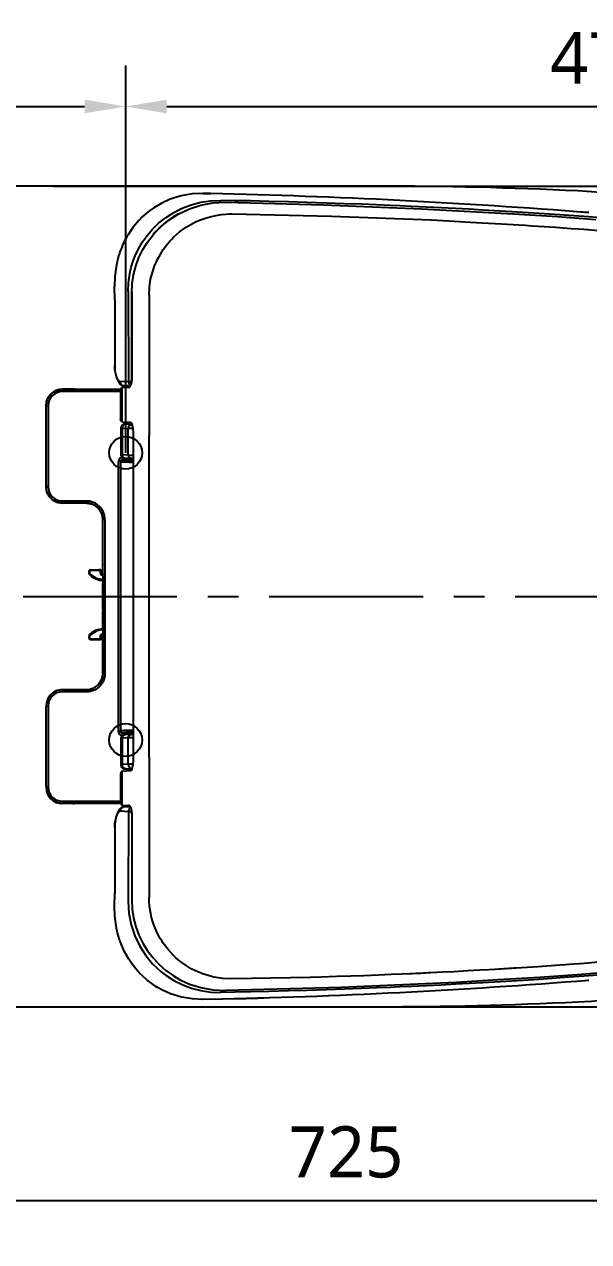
# Model space of a CAD drawing. Extents: x 9010 to 11716, y -52 to 2196.
# Drawn here: x 9439 to 9714, y 1243 to 1837 of the extents above; entities that cross this region are included whole.
import ezdxf

# ---------------------------------------------------------------- set-up
doc = ezdxf.new("R2010")
doc.units = 0
doc.header["$LTSCALE"] = 20
doc.header["$MEASUREMENT"] = 0
doc.linetypes.add('CENTER', pattern=[2, 1.25, -0.25, 0.25, -0.25])
doc.layers.get('0').update_dxf_attribs({"linetype": 'CONTINUOUS'})
doc.layers.get('DEFPOINTS').update_dxf_attribs({"linetype": 'CONTINUOUS'})
doc.layers.add('3', color=3, linetype='CONTINUOUS')
doc.layers.add('CENTER', color=2, linetype='CENTER')
doc.styles.get("Standard").update_dxf_attribs({"font": 'NanumGothic.ttf'})
doc.dimstyles.get("Standard").update_dxf_attribs({"dimtxt": 0.18, "dimasz": 0.18, "dimexe": 0.18, "dimexo": 0.0625, "dimgap": 0.09, "dimtad": 0, "dimtih": 1, "dimtoh": 1, "dimdec": 4, "dimzin": 0, "dimdsep": 46, "dimtxsty": 'Standard', "dimcen": 0.09, "dimadec": 0, "dimazin": 0, "dimtfac": 1, "dimtdec": 4, "dimtofl": 0, "dimtmove": 0, "dimatfit": 3, "dimfxl": 0, "dimtolj": 1, "dimtzin": 0, "dimarcsym": 0})

# ---------------------------------------------------------------- blocks, each defined once
blk = doc.blocks.new('*D40')
at = {"layer": '3', "color": 3, "lineweight": -2}
for p, q in [((9218.56, 1745.17), (9218.56, 1887.47)), ((9958.56, 1557.68), (9958.56, 1887.47)), ((9238.56, 1867.47), (9938.56, 1867.47))]:
    blk.add_line(p, q, dxfattribs=at)
at = {"layer": '3', "color": 3}
for points in [[(9238.56, 1870.8), (9238.56, 1864.14), (9218.56, 1867.47)], [(9938.56, 1870.8), (9938.56, 1864.14), (9958.56, 1867.47)]]:
    blk.add_solid(points, dxfattribs=at)
at = {"layer": 'DEFPOINTS', "color": 0}
for p in [(9958.56, 1867.47), (9218.56, 1745.17), (9958.56, 1557.68)]:
    blk.add_point(p, dxfattribs=at)
at = {"layer": '3', "color": 2, "insert": (9588.56, 1890.99), "char_height": 25, "attachment_point": 5}
blk.add_mtext('\\A1;740', dxfattribs=at)
blk = doc.blocks.new('*D41')
at = {"layer": '3', "color": 3, "lineweight": -2}
for p, q in [((9323.56, 1627.68), (9323.56, 1816.48)), ((9488.56, 1627.68), (9488.56, 1816.48)), ((9343.56, 1796.48), (9468.56, 1796.48))]:
    blk.add_line(p, q, dxfattribs=at)
at = {"layer": '3', "color": 3}
for points in [[(9343.56, 1799.81), (9343.56, 1793.14), (9323.56, 1796.48)], [(9468.56, 1799.81), (9468.56, 1793.14), (9488.56, 1796.48)]]:
    blk.add_solid(points, dxfattribs=at)
at = {"layer": 'DEFPOINTS', "color": 0}
for p in [(9488.56, 1796.48), (9323.56, 1627.68), (9488.56, 1627.68)]:
    blk.add_point(p, dxfattribs=at)
at = {"layer": '3', "color": 2, "insert": (9406.06, 1820.08), "char_height": 25, "attachment_point": 5}
blk.add_mtext('\\A1;165', dxfattribs=at)
blk = doc.blocks.new('*D42')
at = {"layer": '3', "color": 3, "lineweight": -2}
for p, q in [((9488.56, 1627.68), (9488.56, 1816.48)), ((9958.56, 1557.68), (9958.56, 1816.48)), ((9508.56, 1796.48), (9938.56, 1796.48))]:
    blk.add_line(p, q, dxfattribs=at)
at = {"layer": '3', "color": 3}
for points in [[(9508.56, 1799.81), (9508.56, 1793.14), (9488.56, 1796.48)], [(9938.56, 1799.81), (9938.56, 1793.14), (9958.56, 1796.48)]]:
    blk.add_solid(points, dxfattribs=at)
at = {"layer": 'DEFPOINTS', "color": 0}
for p in [(9958.56, 1796.48), (9488.56, 1627.68), (9958.56, 1557.68)]:
    blk.add_point(p, dxfattribs=at)
at = {"layer": '3', "color": 2, "insert": (9723.56, 1820), "char_height": 25, "attachment_point": 5}
blk.add_mtext('\\A1;470', dxfattribs=at)
blk = doc.blocks.new('*D43')
at = {"layer": '3', "color": 3, "lineweight": -2}
for p, q in [((9233.56, 1557.68), (9233.56, 1243.18)), ((9958.56, 1557.68), (9958.56, 1243.18)), ((9253.56, 1263.18), (9938.56, 1263.18))]:
    blk.add_line(p, q, dxfattribs=at)
at = {"layer": '3', "color": 3}
for points in [[(9253.56, 1266.51), (9253.56, 1259.84), (9233.56, 1263.18)], [(9938.56, 1266.51), (9938.56, 1259.84), (9958.56, 1263.18)]]:
    blk.add_solid(points, dxfattribs=at)
at = {"layer": 'DEFPOINTS', "color": 0}
for p in [(9233.56, 1557.68), (9958.56, 1557.68), (9958.56, 1263.18)]:
    blk.add_point(p, dxfattribs=at)
at = {"layer": '3', "color": 2, "insert": (9596.06, 1286.78), "char_height": 25, "attachment_point": 5}
blk.add_mtext('\\A1;725', dxfattribs=at)
blk = doc.blocks.new('*D39')
at = {"layer": '3', "color": 3, "lineweight": -2}
for p, q in [((9453.24, 1757.68), (10045.27, 1757.68)), ((10025.27, 1737.68), (10025.27, 1581.19)), ((10025.27, 1377.68), (10025.27, 1534.16)), ((9458.29, 1357.68), (10045.27, 1357.68))]:
    blk.add_line(p, q, dxfattribs=at)
at = {"layer": '3', "color": 3}
for points in [[(10021.94, 1737.68), (10028.6, 1737.68), (10025.27, 1757.68)], [(10021.94, 1377.68), (10028.6, 1377.68), (10025.27, 1357.68)]]:
    blk.add_solid(points, dxfattribs=at)
at = {"layer": 'DEFPOINTS', "color": 0}
for p in [(9453.24, 1757.68), (9458.29, 1357.68), (10025.27, 1357.68)]:
    blk.add_point(p, dxfattribs=at)
at = {"layer": '3', "color": 2, "insert": (10025.27, 1557.68), "char_height": 25, "attachment_point": 5}
blk.add_mtext('\\A1;400', dxfattribs=at)

msp = doc.modelspace()

# ---------------------------------------------------------------- linework, layer by layer
at = {"color": 2}
for p, q in [((9529.95179, 1754.00827), (9529.95166, 1754.00279)), ((9483.23182, 1702.23953), (9483.23265, 1670.2138)), ((9463.28803, 1658.67532), (9457.71796, 1658.67532)), ((9486.08223, 1657.50062), (9457.71983, 1657.50062)), ((9457.72024, 1658.51822), (9460.82344, 1658.51822)), ((9457.72024, 1658.51822), (9457.72036, 1658.50046)), ((9457.72033, 1658.50046), (9486.16591, 1658.50046)), ((9463.2434, 1658.63068), (9462.71894, 1658.54344)), ((9463.2434, 1658.63068), (9463.28803, 1658.67532)), ((9464.11137, 1658.69043), (9463.30972, 1658.5573)), ((9464.11137, 1658.69043), (9486.21507, 1658.6837)), ((9486.08223, 1658.18862), (9486.08223, 1644.06412)), ((9486.62537, 1659.44595), (9489.77137, 1659.63134)), ((9486.62537, 1659.44595), (9486.62537, 1642.80469)), ((9487.85337, 1660.23871), (9488.25372, 1660.23871)), ((9487.89319, 1660.24023), (9488.32443, 1660.24023)), ((9449.72036, 1650.49952), (9449.72036, 1650.50959)), ((9449.72036, 1611.18834), (9449.72036, 1650.49952)), ((9450.72036, 1650.49937), (9450.72036, 1611.18884)), ((9486.25923, 1639.73339), (9486.25923, 1626.67191)), ((9486.62537, 1642.80469), (9490.96779, 1642.5488)), ((9486.7822, 1639.67806), (9486.7822, 1626.6762)), ((9486.7822, 1639.67806), (9489.79304, 1639.49478)), ((9491.71551, 1641.49448), (9488.70473, 1641.67776)), ((9489.79309, 1626.49291), (9489.79304, 1639.49478)), ((9492.36411, 1477.79881), (9492.36411, 1637.55183)), ((9489.79309, 1626.49291), (9486.7822, 1626.6762)), ((9485.00742, 1491.92527), (9485.00742, 1623.42537)), ((9486.00727, 1623.42538), (9486.00727, 1491.92523)), ((9486.26129, 1492.17935), (9486.26129, 1623.17137)), ((9492.36411, 1624.42523), (9487.00709, 1624.42523)), ((9487.26108, 1624.17125), (9487.00709, 1624.42523)), ((9488.12403, 1625.1795), (9491.14375, 1624.99568)), ((9449.72036, 1611.18834), (9449.72036, 1611.17097)), ((9457.72018, 1604.18725), (9469.42249, 1604.18724)), ((9457.72036, 1603.1874), (9457.72024, 1603.16964)), ((9469.40475, 1603.16964), (9457.72024, 1603.16964)), ((9469.42255, 1603.1874), (9457.72033, 1603.1874)), ((9469.40475, 1603.16964), (9469.42253, 1603.1874)), ((9469.42255, 1603.1874), (9469.42255, 1604.18724)), ((9477.40189, 1595.33498), (9477.39603, 1595.33498)), ((9477.39603, 1573.80068), (9477.39603, 1595.33497)), ((9477.40358, 1595.17079), (9477.42124, 1595.1885)), ((9477.40358, 1573.80054), (9477.40358, 1595.17071)), ((9478.42118, 1595.18855), (9478.42118, 1520.16209)), ((9477.39603, 1573.30099), (9477.39603, 1573.13243)), ((9477.39603, 1568.37963), (9477.39603, 1573.13243)), ((9477.40358, 1568.71455), (9477.40358, 1573.80015)), ((9470.75923, 1570.11488), (9470.75924, 1569.97873)), ((9470.75923, 1569.02454), (9470.75923, 1569.97873)), ((9471.04951, 1568.80977), (9470.90969, 1568.66693)), ((9470.95924, 1569.97873), (9470.95923, 1569.02456)), ((9475.98673, 1570.27878), (9471.25922, 1570.27878)), ((9471.25923, 1570.61496), (9475.43282, 1570.61496)), ((9471.25923, 1570.61496), (9471.25923, 1570.47875)), ((9471.25923, 1570.47875), (9475.98673, 1570.47875)), ((9476.25076, 1570.61073), (9475.98673, 1570.47875)), ((9475.98673, 1570.27878), (9475.98673, 1570.47875)), ((9476.28673, 1568.79066), (9476.28673, 1569.97897)), ((9476.48661, 1569.97892), (9476.73298, 1570.10206)), ((9476.48661, 1569.97892), (9476.48661, 1568.79065)), ((9476.73298, 1569.00142), (9476.73298, 1570.10206)), ((9477.42112, 1567.67235), (9477.41056, 1568.02173)), ((9477.42118, 1567.51187), (9477.42118, 1562.6753)), ((9476.95096, 1565.56452), (9476.9326, 1565.52976)), ((9477.39603, 1564.868), (9477.39603, 1565.5557)), ((9477.39603, 1564.868), (9477.39603, 1564.69943)), ((9477.39603, 1551.1509), (9477.39603, 1564.19974)), ((9477.42118, 1562.6753), (9477.42118, 1557.67532)), ((9477.39603, 1550.6512), (9477.39603, 1550.48264)), ((9477.39603, 1542.21821), (9477.39603, 1550.48264)), ((9477.42118, 1552.66135), (9477.42118, 1547.83898)), ((9477.40358, 1546.63609), (9477.40358, 1541.55016)), ((9477.41056, 1547.32891), (9477.42112, 1547.67828)), ((9470.75923, 1537.37191), (9470.75923, 1538.3261)), ((9470.75924, 1537.37191), (9470.75923, 1537.23576)), ((9470.90969, 1538.68371), (9471.04951, 1538.54087)), ((9470.95924, 1538.32609), (9470.95923, 1537.3719)), ((9471.25923, 1537.07186), (9475.9867, 1537.07186)), ((9475.98673, 1536.87189), (9471.25923, 1536.87189)), ((9471.25923, 1536.87189), (9471.25923, 1536.73568)), ((9475.98673, 1536.87189), (9475.98673, 1537.07186)), ((9475.98673, 1536.87189), (9476.25076, 1536.73991)), ((9476.28673, 1537.37171), (9476.28673, 1538.55998)), ((9476.48661, 1538.55999), (9476.48661, 1537.37172)), ((9476.73298, 1537.24858), (9476.48661, 1537.37172)), ((9476.73298, 1537.24858), (9476.73298, 1538.34944)), ((9476.9326, 1541.82087), (9476.95096, 1541.78613)), ((9477.39603, 1542.21821), (9477.39603, 1542.04965)), ((9477.39603, 1520.01567), (9477.39603, 1539.11105)), ((9477.40358, 1541.55016), (9477.40358, 1520.17984)), ((9471.25923, 1536.73568), (9475.43282, 1536.73568)), ((9477.39603, 1520.01566), (9477.40189, 1520.01566)), ((9477.40358, 1520.17984), (9477.42131, 1520.16206)), ((9469.42249, 1511.1634), (9457.71983, 1511.16339)), ((9469.40468, 1512.181), (9457.72024, 1512.181)), ((9457.72024, 1512.181), (9457.72036, 1512.16324)), ((9457.72033, 1512.16324), (9469.42253, 1512.16324)), ((9469.40476, 1512.181), (9469.42253, 1512.16324)), ((9469.42255, 1511.1634), (9469.42255, 1512.16324)), ((9449.72036, 1504.17978), (9449.72036, 1504.1623)), ((9449.72036, 1504.17661), (9449.72036, 1504.1623)), ((9449.72036, 1464.85111), (9449.72036, 1504.1623)), ((9450.72036, 1504.16215), (9450.72036, 1464.85162)), ((9487.00709, 1490.92541), (9487.26111, 1491.17942)), ((9487.00709, 1490.92541), (9492.36411, 1490.92541)), ((9491.14375, 1490.35496), (9488.1242, 1490.17115)), ((9486.25923, 1488.68488), (9486.25923, 1475.50044)), ((9486.7822, 1488.67444), (9489.79309, 1488.85773)), ((9486.7822, 1488.67444), (9486.7822, 1475.67258)), ((9489.79304, 1475.85586), (9489.79309, 1488.85773)), ((9486.62537, 1472.54595), (9490.96779, 1472.80184)), ((9486.62537, 1472.54595), (9486.62537, 1455.90469)), ((9489.79304, 1475.85586), (9486.7822, 1475.67258)), ((9488.70472, 1473.67288), (9491.71553, 1473.85616)), ((9486.08223, 1471.28652), (9486.08223, 1457.16202)), ((9449.72036, 1464.84106), (9449.72036, 1464.85111)), ((9449.72036, 1464.85111), (9449.72036, 1464.83363)), ((9463.28803, 1456.67532), (9457.71796, 1456.67532)), ((9457.72018, 1457.85002), (9486.08223, 1457.85002)), ((9457.72036, 1456.85018), (9457.72024, 1456.83242)), ((9457.72024, 1456.83242), (9460.82344, 1456.83242)), ((9486.16591, 1456.85018), (9457.72033, 1456.85018)), ((9462.71895, 1456.8072), (9463.2434, 1456.71996)), ((9463.28803, 1456.67532), (9463.2434, 1456.71996)), ((9464.11137, 1456.66021), (9463.30972, 1456.79334)), ((9486.21507, 1456.66694), (9464.11137, 1456.66021)), ((9486.62537, 1455.90469), (9489.77137, 1455.7193)), ((9488.25436, 1455.11193), (9487.85344, 1455.11193)), ((9488.32443, 1455.11041), (9487.89319, 1455.11041)), ((9483.23265, 1445.12751), (9483.23182, 1413.11111)), ((9529.95166, 1361.34785), (9529.95179, 1361.34237))]:
    msp.add_line(p, q, dxfattribs=at)
at = {"color": 7, "linetype": 'Continuous'}
msp.add_lwpolyline([(9403.56113, 1357.67532), (9611.27237, 1357.67532, 0.012200567), (9709.07723, 1360.06222, 0.162310765), (9900.70663, 1434.5238, 0.223190626), (9958.56113, 1557.67532, 0.223190626), (9900.70663, 1680.82684, 0.162310765), (9709.07723, 1755.28842, 0.012200567), (9611.27237, 1757.67532), (9403.56113, 1757.67532)], format="xyb", dxfattribs=at)
at = {"color": 2}
for points in [[(9489.73797, 1706.32787), (9489.9291, 1710.57465), (9490.58289, 1715.07493), (9491.31506, 1718.18774), (9492.2444, 1721.17587), (9493.21413, 1723.69747), (9494.8375, 1727.12875), (9496.84025, 1730.54326), (9499.13541, 1733.75481), (9501.70334, 1736.74008), (9504.79601, 1739.71763), (9508.24342, 1742.43513), (9512.02928, 1744.84575), (9516.13108, 1746.90247), (9520.51973, 1748.55893), (9525.15938, 1749.77038), (9530.00727, 1750.49468), (9535.01379, 1750.69347)], [(9526.21028, 1754.07221), (9521.02907, 1753.83991), (9515.68702, 1752.93032), (9510.27564, 1751.24939), (9506.24112, 1749.43205), (9502.29214, 1747.10517), (9502.26, 1747.08373)], [(9529.9516, 1753.99978), (9526.19783, 1754.06969)], [(9526.19788, 1754.06983), (9526.20009, 1754.07422), (9526.21029, 1754.07245)], [(9526.21029, 1754.07245), (9529.95166, 1754.00279)], [(9714.18391, 1742.68288), (9702.6295, 1743.50287), (9690.2096, 1744.33668), (9676.92379, 1745.17445), (9662.77173, 1746.00558), (9656.13589, 1746.37363), (9649.32534, 1746.73701), (9642.34005, 1747.09464), (9635.18003, 1747.4454), (9627.84525, 1747.78813), (9622.47433, 1748.02846), (9617.47416, 1748.24412), (9610.89863, 1748.51591), (9603.52389, 1748.80483), (9595.3498, 1749.10545), (9586.37625, 1749.41176), (9576.8467, 1749.70994), (9567.93788, 1749.96367), (9558.30292, 1750.21099), (9549.60381, 1750.41018), (9541.84072, 1750.56875), (9535.01378, 1750.69337)], [(9502.26, 1747.08373), (9500.37045, 1745.74367), (9498.49601, 1744.24751), (9496.67844, 1742.6155), (9494.92779, 1740.84719), (9492.20497, 1737.61819), (9489.72879, 1733.99071), (9489.1553, 1733.02232), (9488.60198, 1732.02968), (9488.0698, 1731.01305), (9487.55976, 1729.97272), (9487.07287, 1728.90903), (9486.61013, 1727.82233), (9486.17257, 1726.71305), (9485.76119, 1725.58165), (9485.49801, 1724.80082), (9485.14315, 1723.66283), (9484.72293, 1722.15888), (9484.27239, 1720.27928), (9483.70202, 1717.17345), (9483.2875, 1713.37055), (9483.18856, 1708.87524)], [(9514.2134, 1744.03099), (9519.69128, 1746.61318), (9525.17079, 1748.37023), (9531.08837, 1749.45954), (9537.36331, 1749.76977)], [(9537.36437, 1749.7684), (9585.06916, 1748.55089), (9632.75094, 1746.63533), (9680.39973, 1744.01181), (9699.10644, 1742.79993), (9717.81326, 1741.46933)], [(9491.5626, 1705.62384), (9491.78852, 1710.06792), (9492.45485, 1714.43691), (9493.54843, 1718.69012), (9495.05252, 1722.78883), (9496.94789, 1726.69815), (9499.23233, 1730.41474), (9501.88871, 1733.90102), (9504.89623, 1737.1208), (9509.26444, 1740.83337), (9514.2134, 1744.03099)], [(9499.95057, 1704.43225), (9500.14966, 1708.3704), (9500.74747, 1712.26759), (9500.99067, 1713.36771), (9501.26568, 1714.46017), (9501.57229, 1715.54405), (9501.91026, 1716.61842), (9502.27924, 1717.68236), (9502.67884, 1718.73498), (9503.10864, 1719.77537), (9503.51657, 1720.70287), (9504.22626, 1722.19439), (9505.30883, 1724.21283), (9506.8579, 1726.69907), (9508.45219, 1728.89435), (9509.86316, 1730.60121), (9511.02141, 1731.86702), (9511.87674, 1732.73258), (9514.82314, 1735.33947), (9518.01286, 1737.63477), (9519.12438, 1738.32672), (9520.25794, 1738.98073), (9521.41226, 1739.5961), (9522.58594, 1740.17226), (9523.77762, 1740.70868), (9524.98591, 1741.20483), (9525.95106, 1741.57281), (9527.51412, 1742.11555), (9529.69746, 1742.7589), (9532.52396, 1743.39929), (9535.24695, 1743.81746), (9537.46538, 1744.01748), (9539.1629, 1744.08645), (9540.33302, 1744.09081)], [(9514.27658, 1744.09358), (9511.58046, 1742.47803), (9509.41987, 1740.98578), (9507.51777, 1739.50625), (9505.31143, 1737.56528), (9502.86185, 1735.07073), (9501.95884, 1734.04313)], [(9540.33302, 1744.09081), (9588.94435, 1743.0625), (9637.56333, 1741.15654), (9646.11674, 1740.72577), (9653.90024, 1740.31001), (9662.34969, 1739.84325), (9671.78349, 1739.29829), (9680.34125, 1738.77872), (9683.47918, 1738.58228), (9686.61722, 1738.38302), (9689.75533, 1738.18141), (9692.70823, 1737.98986), (9695.27168, 1737.8182), (9698.39273, 1737.6029), (9701.84605, 1737.35961), (9705.87079, 1737.06881), (9709.35196, 1736.8099), (9712.0384, 1736.60378), (9713.93135, 1736.45546)], [(9803.1325, 1727.16786), (9792.98073, 1729.87883), (9782.25034, 1732.4724), (9770.93884, 1734.90925), (9759.04531, 1737.14798), (9747.88557, 1738.95137), (9736.68409, 1740.47563), (9725.44786, 1741.71974), (9714.18391, 1742.68288)], [(9713.93136, 1736.45547), (9734.34146, 1734.50753)], [(9483.27089, 1702.2337), (9483.18789, 1708.87524)], [(9489.7373, 1706.32787), (9489.90209, 1662.47925)], [(9491.52157, 1705.64534), (9491.52155, 1701.11749), (9491.52154, 1695.49808), (9491.52153, 1689.01414), (9491.52156, 1681.66575), (9491.52173, 1673.45308), (9491.51935, 1664.64059)], [(9491.56249, 1705.62384), (9491.52469, 1705.62387), (9491.52152, 1705.62392)], [(9491.52657, 1706.10887), (9491.52394, 1705.6399)], [(9491.56246, 1664.62981), (9491.58262, 1671.27233), (9491.57811, 1677.20648), (9491.56338, 1685.37012), (9491.55841, 1692.13924), (9491.5613, 1698.79115), (9491.56249, 1705.62384)], [(9499.95057, 1704.43225), (9499.97155, 1670.2367), (9499.98811, 1636.03971)], [(9483.23358, 1702.2337), (9483.23298, 1702.2337), (9483.27059, 1702.23371)], [(9483.27089, 1702.2337), (9483.27106, 1670.24036)], [(9483.23605, 1670.23871), (9483.23379, 1670.23872), (9483.23726, 1670.23872)], [(9483.23702, 1670.33105), (9483.35121, 1668.0341), (9483.6621, 1666.01596), (9484.11852, 1664.31653), (9484.69007, 1662.91424), (9485.34815, 1661.79456), (9486.06706, 1660.9551), (9486.89631, 1660.42053), (9487.83261, 1660.24506)], [(9483.23726, 1670.23872), (9483.27136, 1670.23872)], [(9485.97065, 1662.23994), (9485.50372, 1662.37769), (9485.05313, 1662.84189), (9484.62243, 1663.52767), (9484.21612, 1664.41202), (9483.8507, 1665.52919), (9483.55025, 1666.89582), (9483.34581, 1668.4922), (9483.27106, 1670.24036)], [(9487.89317, 1660.24023), (9487.15958, 1660.3952), (9486.53699, 1660.82932), (9486.11962, 1661.4769), (9485.97064, 1662.23994)], [(9489.90209, 1662.47925), (9485.97065, 1662.23994)], [(9491.52466, 1664.68328), (9491.48477, 1663.3695), (9491.36055, 1662.23646), (9491.17489, 1661.32173), (9490.94645, 1660.62936), (9490.40557, 1659.83345), (9489.77137, 1659.63134)], [(9489.77137, 1659.63134), (9490.09112, 1659.49661), (9490.41398, 1659.62022), (9490.72836, 1659.99923), (9491.00902, 1660.61525), (9491.24295, 1661.43349), (9491.41872, 1662.41951), (9491.52662, 1663.50041), (9491.56246, 1664.62981)], [(9489.90209, 1662.47925), (9490.70331, 1662.50127), (9491.34623, 1662.51121)], [(9491.56249, 1664.62981), (9491.52219, 1664.63002), (9491.52199, 1664.63007)], [(9449.72036, 1650.49952), (9449.72036, 1650.49954), (9449.72036, 1650.49955), (9449.72036, 1650.49955), (9449.92881, 1652.31407), (9450.32901, 1653.56061), (9450.82629, 1654.55856), (9451.41513, 1655.42394), (9452.0633, 1656.15684), (9452.67413, 1656.70796), (9453.32935, 1657.18754), (9454.73833, 1657.92384), (9457.72033, 1658.50046)], [(9457.72033, 1658.50046), (9457.72035, 1658.41941), (9457.72037, 1658.20154), (9457.72039, 1657.87929), (9457.72041, 1657.50066)], [(9487.89319, 1660.24023), (9490.80236, 1660.41732)], [(9488.22921, 1660.24307), (9488.441, 1660.25208)], [(9449.72036, 1650.51689), (9449.72036, 1650.49952)], [(9450.72036, 1650.4996), (9450.33768, 1650.49958), (9450.01325, 1650.49956), (9449.79648, 1650.49954), (9449.72036, 1650.49952)], [(9489.66777, 1641.83063), (9489.22146, 1641.81529), (9488.53611, 1641.78208), (9488.08664, 1641.74116), (9487.82913, 1641.69424), (9487.59489, 1641.62475), (9487.26451, 1641.47153), (9486.82804, 1641.13213), (9486.47213, 1640.6322), (9486.27199, 1639.95914), (9486.25923, 1639.73115)], [(9488.70473, 1641.67777), (9488.29864, 1641.71649), (9488.33341, 1641.75585), (9488.80771, 1641.79433), (9489.70329, 1641.83046)], [(9492.20905, 1639.45634), (9491.40331, 1639.46399), (9490.45384, 1639.47756), (9489.79304, 1639.49478)], [(9500.03384, 1557.67532), (9500.02083, 1596.8575), (9499.98207, 1636.03948)], [(9486.25923, 1626.73386), (9486.7822, 1626.6762)], [(9486.25935, 1626.73514), (9486.26717, 1626.58075), (9486.41355, 1626.07057), (9486.65087, 1625.72166), (9486.91449, 1625.49179), (9487.15123, 1625.35862), (9487.32298, 1625.29291), (9487.45877, 1625.25595), (9487.60768, 1625.22776), (9487.82113, 1625.20223), (9488.13334, 1625.17898)], [(9486.7822, 1626.67619), (9486.88999, 1626.10049), (9487.20218, 1625.613), (9487.67094, 1625.2884), (9488.22444, 1625.17642)], [(9491.23507, 1624.99314), (9490.68162, 1625.10517), (9490.21292, 1625.42979), (9489.90077, 1625.91726), (9489.793, 1626.49292)], [(9489.79309, 1626.49291), (9490.3697, 1626.47505), (9491.21381, 1626.46052), (9492.24275, 1626.4493), (9492.3604, 1626.4483)], [(9487.00704, 1625.42506), (9486.24079, 1625.27203), (9485.59289, 1624.83952), (9485.16044, 1624.19162), (9485.00742, 1623.42537)], [(9486.00727, 1623.42538), (9485.92621, 1623.42538), (9485.70833, 1623.42538), (9485.38607, 1623.42538), (9485.00742, 1623.42538)], [(9486.00727, 1623.42541), (9486.08333, 1623.80822), (9486.30008, 1624.13261), (9486.62446, 1624.34925), (9487.00709, 1624.42523)], [(9486.00727, 1623.42541), (9486.26129, 1623.17137)], [(9486.26129, 1623.17137), (9486.33751, 1623.55396), (9486.55432, 1623.87832), (9486.87872, 1624.09507), (9487.26133, 1624.17121)], [(9492.3622, 1622.99278), (9491.33686, 1623.0047), (9490.31066, 1623.01932), (9488.97618, 1623.04429), (9487.69823, 1623.07796), (9486.70105, 1623.12032), (9486.26129, 1623.17137)], [(9487.00711, 1625.42506), (9487.00711, 1625.04642), (9487.00711, 1624.72417), (9487.00711, 1624.50629), (9487.00711, 1624.42523)], [(9491.23513, 1624.99318), (9491.6312, 1624.97652), (9492.23387, 1624.96189), (9492.35292, 1624.95969)], [(9457.72033, 1603.1874), (9454.73833, 1603.76402), (9453.32934, 1604.50032), (9452.67412, 1604.97991), (9452.06327, 1605.53104), (9451.5728, 1606.0684), (9451.11139, 1606.67986), (9450.69207, 1607.36647), (9450.329, 1608.12727), (9449.92881, 1609.37379), (9449.72036, 1611.18834)], [(9449.72036, 1611.18834), (9449.79649, 1611.18832), (9450.01327, 1611.1883), (9450.33772, 1611.18828), (9450.72042, 1611.18826)], [(9457.72041, 1604.18725), (9457.72039, 1603.8086), (9457.72037, 1603.48634), (9457.72035, 1603.26845), (9457.72033, 1603.1874)], [(9469.42255, 1603.1874), (9472.47174, 1602.58361), (9475.06644, 1600.8571), (9476.80755, 1598.26189), (9477.42131, 1595.18861)], [(9477.42112, 1567.67257), (9477.42131, 1595.18861)], [(9478.42118, 1595.18862), (9478.04127, 1595.18862), (9477.71833, 1595.18862), (9477.50078, 1595.18862), (9477.42126, 1595.18862)], [(9470.75923, 1569.97873), (9470.77399, 1570.0993), (9470.81426, 1570.20677), (9470.87365, 1570.29706), (9470.94578, 1570.36829), (9471.10583, 1570.45463), (9471.25923, 1570.47875)], [(9470.75923, 1569.02455), (9470.77502, 1569.02455), (9470.81989, 1569.02454), (9470.88676, 1569.02454), (9470.95923, 1569.02453)], [(9470.9096, 1568.66703), (9470.84581, 1568.74326), (9470.79835, 1568.83061), (9470.76911, 1568.92562), (9470.75923, 1569.02454)], [(9470.95924, 1569.97874), (9470.88135, 1569.97874), (9470.81577, 1569.97873), (9470.77283, 1569.97873), (9470.75924, 1569.97873)], [(9470.75941, 1569.02454), (9470.75941, 1568.6481)], [(9470.9095, 1568.66689), (9470.91885, 1568.2812)], [(9471.25923, 1570.47874), (9471.25923, 1570.4616), (9471.25923, 1570.41559), (9471.25924, 1570.34798), (9471.25924, 1570.27877)], [(9475.98673, 1570.47875), (9476.09192, 1570.46753), (9476.19035, 1570.43536), (9476.27823, 1570.38491), (9476.3526, 1570.31942), (9476.4535, 1570.1577), (9476.48661, 1569.97892)], [(9476.25076, 1570.61073), (9476.44857, 1570.56494), (9476.59232, 1570.46036), (9476.68638, 1570.3197), (9476.7204, 1570.21708), (9476.73257, 1570.12275), (9476.73298, 1570.10206)], [(9476.48661, 1569.97893), (9476.46811, 1569.97892), (9476.42098, 1569.97892), (9476.35265, 1569.97891), (9476.28672, 1569.97891)], [(9476.28673, 1568.79066), (9476.36165, 1568.79066), (9476.42566, 1568.79066), (9476.46944, 1568.79066), (9476.48661, 1568.79066)], [(9476.73312, 1569.00142), (9476.48676, 1568.79065)], [(9476.90137, 1568.29807), (9476.73773, 1568.35694), (9476.60418, 1568.4684), (9476.51696, 1568.61904), (9476.48676, 1568.79065)], [(9476.73312, 1569.00142), (9476.74381, 1568.89435), (9476.77087, 1568.80243), (9476.82013, 1568.70494), (9476.88904, 1568.61429), (9476.9326, 1568.56219)], [(9476.90142, 1568.29823), (9476.8985, 1568.28131), (9476.89107, 1568.23817), (9476.88019, 1568.17509), (9476.86747, 1568.10126)], [(9476.90137, 1568.29807), (9476.93088, 1568.3214), (9476.94932, 1568.33525), (9476.98041, 1568.36085), (9477.0301, 1568.40233), (9477.06005, 1568.42531), (9477.0702, 1568.43313), (9477.07524, 1568.43705)], [(9476.95096, 1568.4993), (9476.97095, 1568.48025), (9477.02417, 1568.45289), (9477.04801, 1568.44448), (9477.07518, 1568.43706)], [(9477.38574, 1568.37928), (9477.14922, 1568.42038), (9477.07516, 1568.43656)], [(9475.43282, 1565.7731), (9475.52129, 1565.74956), (9476.02923, 1565.63356), (9476.45688, 1565.56201), (9476.76004, 1565.52897), (9476.9155, 1565.52483), (9476.9326, 1565.52976)], [(9476.95096, 1565.56452), (9476.98166, 1565.57052), (9477.16489, 1565.56652), (9477.38348, 1565.55611)], [(9477.41104, 1564.98293), (9477.40257, 1564.94419), (9477.39605, 1564.87163), (9477.39603, 1564.868)], [(9477.42118, 1557.67532), (9477.42118, 1555.67532), (9477.42118, 1552.67534)], [(9499.98207, 1479.31093), (9500.02083, 1518.49302), (9500.03384, 1557.67532)], [(9477.41104, 1550.36771), (9477.40257, 1550.40645), (9477.39605, 1550.47901), (9477.39603, 1550.48264)], [(9477.4212, 1547.67806), (9477.42131, 1520.16206)], [(9470.9096, 1538.68361), (9470.84581, 1538.60738), (9470.79835, 1538.52003), (9470.76911, 1538.42502), (9470.75923, 1538.3261)], [(9470.95924, 1538.32611), (9470.88135, 1538.3261), (9470.81576, 1538.3261), (9470.77283, 1538.32609), (9470.75923, 1538.32609)], [(9470.75924, 1537.37191), (9470.77396, 1537.25145), (9470.81417, 1537.14403), (9470.8735, 1537.05375), (9470.94559, 1536.9825), (9471.10566, 1536.89607), (9471.25923, 1536.8719)], [(9470.75924, 1537.37191), (9470.77503, 1537.37191), (9470.8199, 1537.37191), (9470.88677, 1537.3719), (9470.95924, 1537.3719)], [(9470.75941, 1538.70254), (9470.75941, 1538.3261)], [(9470.9095, 1538.68375), (9470.91885, 1539.06944)], [(9471.25924, 1537.07186), (9471.25924, 1536.99398), (9471.25923, 1536.92839), (9471.25923, 1536.88546), (9471.25923, 1536.8719)], [(9475.43282, 1541.57754), (9475.51995, 1541.60073), (9476.02804, 1541.71685), (9476.45596, 1541.7885), (9476.75946, 1541.82163), (9476.91532, 1541.82583), (9476.9326, 1541.82087)], [(9475.98673, 1536.87189), (9476.0919, 1536.88309), (9476.19031, 1536.91524), (9476.27818, 1536.96568), (9476.35256, 1537.03116), (9476.45348, 1537.19289), (9476.48661, 1537.37172)], [(9476.25076, 1536.73991), (9476.44857, 1536.7857), (9476.59232, 1536.89028), (9476.68638, 1537.03094), (9476.7204, 1537.13356), (9476.73257, 1537.22789), (9476.73298, 1537.24858)], [(9476.28673, 1538.55998), (9476.32939, 1538.80033), (9476.45132, 1539.01087), (9476.6381, 1539.16666), (9476.86747, 1539.24938)], [(9476.48661, 1538.55998), (9476.46944, 1538.55998), (9476.42566, 1538.55998), (9476.36165, 1538.55998), (9476.28673, 1538.55998)], [(9476.28673, 1537.37173), (9476.36462, 1537.37173), (9476.4302, 1537.37172), (9476.47314, 1537.37172), (9476.48661, 1537.37171)], [(9476.48676, 1538.55999), (9476.51696, 1538.7316), (9476.60418, 1538.88224), (9476.73773, 1538.9937), (9476.90137, 1539.05257)], [(9476.48676, 1538.55999), (9476.73312, 1538.34944)], [(9476.73311, 1538.34944), (9476.74386, 1538.45653), (9476.77096, 1538.54844), (9476.82028, 1538.64593), (9476.8892, 1538.73654), (9476.9326, 1538.78845)], [(9476.86747, 1539.24938), (9476.88019, 1539.17555), (9476.89107, 1539.11247), (9476.8985, 1539.06933), (9476.90142, 1539.05241)], [(9477.07524, 1538.91358), (9477.02755, 1538.95057), (9476.99598, 1538.97661), (9476.94642, 1539.01794), (9476.91689, 1539.04057), (9476.90671, 1539.0484), (9476.90137, 1539.05257)], [(9476.95096, 1541.78612), (9476.98139, 1541.78014), (9477.1642, 1541.78409), (9477.42147, 1541.79629)], [(9476.95096, 1538.85134), (9476.97344, 1538.87206), (9477.03393, 1538.90142), (9477.05353, 1538.90784), (9477.07518, 1538.91358)], [(9477.38574, 1538.97136), (9477.14922, 1538.93026), (9477.07516, 1538.91408)], [(9477.42131, 1520.16206), (9477.25134, 1518.52132), (9476.77021, 1517.00039), (9475.07879, 1514.50573), (9472.57426, 1512.81008), (9471.05533, 1512.33156), (9469.42253, 1512.16324)], [(9477.39603, 1520.01566), (9477.16051, 1518.08847), (9476.90258, 1517.24904)], [(9477.42131, 1520.16202), (9477.50199, 1520.16202), (9477.71978, 1520.16202), (9478.04221, 1520.16202), (9478.42118, 1520.16202)], [(9476.90258, 1517.24904), (9476.51734, 1516.36997), (9476.38728, 1516.1263)], [(9457.72033, 1512.16329), (9454.73986, 1511.58717), (9453.33067, 1510.85114), (9452.06394, 1509.82027), (9450.53585, 1507.68179), (9449.95615, 1506.09069), (9449.72042, 1504.1623)], [(9457.72033, 1512.16324), (9457.72035, 1512.08219), (9457.72037, 1511.86432), (9457.72039, 1511.54207), (9457.72041, 1511.16344)], [(9450.72036, 1504.16238), (9450.33768, 1504.16236), (9450.01325, 1504.16234), (9449.79648, 1504.16232), (9449.72036, 1504.1623)], [(9449.72213, 1504.17535), (9449.72043, 1504.00967)], [(9487.00704, 1489.92558), (9486.24245, 1490.07791), (9485.59319, 1490.51075), (9485.16, 1491.16004), (9485.00742, 1491.92527)], [(9485.00742, 1491.92526), (9485.38607, 1491.92526), (9485.70833, 1491.92526), (9485.92621, 1491.92526), (9486.00727, 1491.92526)], [(9486.26129, 1492.17935), (9486.00727, 1491.92523)], [(9487.00709, 1490.92541), (9486.62446, 1491.00139), (9486.30008, 1491.21803), (9486.08333, 1491.54242), (9486.00727, 1491.92523)], [(9488.13334, 1490.17166), (9487.86396, 1490.15227), (9487.58956, 1490.12002), (9487.39516, 1490.07887), (9487.19969, 1490.01291), (9486.94391, 1489.87854), (9486.62037, 1489.59438), (9486.36228, 1489.16354), (9486.25939, 1488.62798), (9486.25935, 1488.61631)], [(9487.26113, 1491.17943), (9486.87856, 1491.25564), (9486.55422, 1491.47242), (9486.33747, 1491.79677), (9486.26129, 1492.17935)], [(9492.35013, 1492.35835), (9491.36261, 1492.34684), (9489.42242, 1492.31631), (9487.81426, 1492.27751), (9486.70472, 1492.23125), (9486.26144, 1492.17935)], [(9488.22408, 1490.17422), (9487.67069, 1490.06214), (9487.20205, 1489.73751), (9486.88996, 1489.25006), (9486.7822, 1488.67445)], [(9487.00711, 1490.92541), (9487.00711, 1490.84435), (9487.00711, 1490.62647), (9487.00711, 1490.30422), (9487.00711, 1489.92558)], [(9489.793, 1488.85772), (9489.90075, 1489.43333), (9490.21285, 1489.92078), (9490.68149, 1490.24541), (9491.23489, 1490.3575)], [(9492.35291, 1490.39095), (9492.23379, 1490.38875), (9491.63112, 1490.37412), (9491.23507, 1490.35746)], [(9486.25935, 1488.61678), (9486.78248, 1488.67444)], [(9489.7933, 1488.85773), (9490.59427, 1488.88035), (9490.92924, 1488.88607), (9491.12522, 1488.88896), (9492.26527, 1488.90166), (9492.36751, 1488.90252)], [(9499.98812, 1479.31093), (9499.97155, 1445.11394), (9499.95057, 1410.91839)], [(9486.25923, 1475.61893), (9486.26074, 1475.53947), (9486.42289, 1474.82413), (9486.72599, 1474.33158), (9487.07685, 1474.0018), (9487.41264, 1473.80154), (9487.66675, 1473.70147), (9487.84108, 1473.6536), (9488.00068, 1473.62228), (9488.20764, 1473.5951), (9488.57561, 1473.56608), (9489.24651, 1473.5344), (9489.66777, 1473.52001)], [(9486.7822, 1475.67258), (9486.93119, 1474.90954), (9487.34855, 1474.26197), (9487.97113, 1473.82785), (9488.70472, 1473.67288)], [(9492.20908, 1475.89463), (9491.40333, 1475.88711), (9490.45384, 1475.87336), (9489.79303, 1475.85586)], [(9449.72036, 1464.85111), (9449.79649, 1464.8511), (9450.01327, 1464.85108), (9450.33772, 1464.85106), (9450.72042, 1464.85104)], [(9449.72042, 1464.85111), (9449.95611, 1462.9229), (9450.53574, 1461.33185), (9452.06392, 1459.19317), (9453.33071, 1458.16226), (9454.73992, 1457.42622), (9457.72033, 1456.85013)], [(9457.72041, 1457.85002), (9457.72039, 1457.47137), (9457.72037, 1457.14911), (9457.72035, 1456.93123), (9457.72033, 1456.85018)], [(9487.83571, 1455.10574), (9487.11524, 1455.00788), (9486.4057, 1454.67286), (9485.72595, 1454.04646), (9485.05917, 1453.10356), (9484.40725, 1451.78108), (9483.83201, 1450.02092), (9483.40678, 1447.75963), (9483.2817, 1446.43906), (9483.23707, 1445.01957)], [(9487.89317, 1455.11041), (9487.15958, 1454.95544), (9486.53699, 1454.52132), (9486.11962, 1453.87374), (9485.97064, 1453.1107)], [(9487.85665, 1455.11192), (9487.89319, 1455.11041)], [(9490.82596, 1454.93188), (9487.89319, 1455.11041)], [(9488.44123, 1455.09854), (9488.23451, 1455.10749)], [(9489.77137, 1455.7193), (9490.09109, 1455.85396), (9490.41405, 1455.73037), (9490.72844, 1455.35128), (9491.0091, 1454.73518), (9491.24302, 1453.91684), (9491.41877, 1452.93078), (9491.52663, 1451.84997), (9491.56246, 1450.72083)], [(9489.77137, 1455.7193), (9490.2211, 1455.65406), (9490.60891, 1455.31136), (9490.92665, 1454.75585), (9491.1719, 1454.04776), (9491.45834, 1452.3842), (9491.52466, 1450.66736)], [(9483.27106, 1445.11027), (9483.34581, 1446.85844), (9483.55025, 1448.45482), (9483.8507, 1449.82145), (9484.21612, 1450.93862), (9484.62243, 1451.82297), (9485.05313, 1452.50875), (9485.50372, 1452.97295), (9485.97065, 1453.1107)], [(9485.97065, 1453.1107), (9489.90209, 1452.87139)], [(9489.90209, 1452.87139), (9489.73729, 1409.02314)], [(9489.90209, 1452.87139), (9490.70272, 1452.84937), (9491.3352, 1452.83957)], [(9491.5192, 1450.7426), (9491.52114, 1446.22144), (9491.52168, 1440.60098), (9491.52157, 1434.11717), (9491.52155, 1426.76879), (9491.52157, 1418.55581), (9491.52159, 1409.73824)], [(9491.52201, 1450.72057), (9491.52219, 1450.72062), (9491.56249, 1450.72083)], [(9491.56246, 1450.72083), (9491.57016, 1449.18467), (9491.57597, 1447.53683), (9491.57989, 1445.7773), (9491.58192, 1443.90608), (9491.58205, 1441.92318), (9491.58029, 1439.82859), (9491.57835, 1438.56564), (9491.57634, 1437.52148), (9491.57319, 1435.93625), (9491.5689, 1433.80995), (9491.56538, 1432.01581), (9491.56287, 1430.52194), (9491.56092, 1429.09204), (9491.55953, 1427.72611), (9491.55833, 1425.5602), (9491.55803, 1423.119), (9491.55857, 1420.32668), (9491.56001, 1416.90892), (9491.56139, 1413.62096), (9491.56221, 1411.22692), (9491.56249, 1409.7268)], [(9483.23665, 1445.11193), (9483.23379, 1445.11192), (9483.23633, 1445.11192)], [(9483.23633, 1445.11192), (9483.27136, 1445.11192)], [(9483.27106, 1445.11027), (9483.27089, 1413.11694)], [(9483.18789, 1406.4754), (9483.27089, 1413.11694)], [(9483.23358, 1413.11694), (9483.23298, 1413.11694), (9483.27059, 1413.11693)], [(9504.13707, 1367.08554), (9502.60804, 1368.03775), (9498.85211, 1370.80557), (9495.31106, 1374.09815), (9493.44545, 1376.17949), (9491.68237, 1378.43397), (9490.03818, 1380.86), (9487.83201, 1384.8132), (9485.99043, 1389.12661), (9485.76619, 1389.75563), (9485.50638, 1390.52559), (9485.21803, 1391.43899), (9484.90949, 1392.4985), (9484.59051, 1393.70684), (9484.27228, 1395.06655), (9483.69005, 1398.24841), (9483.28149, 1402.05379), (9483.18856, 1406.4754)], [(9489.73796, 1409.02314), (9490.09674, 1403.22561), (9491.19537, 1397.57586), (9493.00081, 1392.16238), (9495.42993, 1387.13755), (9498.34536, 1382.63458), (9501.70881, 1378.60477), (9503.73182, 1376.5927), (9505.91424, 1374.68967), (9508.25208, 1372.90942), (9512.03864, 1370.49962), (9516.14036, 1368.44411), (9520.52806, 1366.78904), (9525.16583, 1365.57892), (9530.01093, 1364.85559), (9535.01379, 1364.65717)], [(9491.56271, 1409.7268), (9491.52283, 1409.72677), (9491.52203, 1409.72674)], [(9491.52393, 1409.70852), (9491.56392, 1407.84287)], [(9491.5626, 1409.7268), (9491.78864, 1405.28164), (9492.45525, 1400.91187), (9493.54916, 1396.65819), (9495.05359, 1392.5593), (9496.94859, 1388.65121), (9499.23254, 1384.9356), (9501.88834, 1381.45006), (9504.89524, 1378.23079), (9508.1144, 1375.40259), (9511.66638, 1372.84957), (9514.74066, 1371.03087)], [(9540.33302, 1371.25983), (9535.93533, 1371.44879), (9531.58705, 1372.12287), (9530.46343, 1372.37905), (9529.34795, 1372.6679), (9528.24153, 1372.98923), (9527.1451, 1373.34282), (9526.05959, 1373.72846), (9524.98591, 1374.1458), (9524.07955, 1374.52185), (9522.58707, 1375.19296), (9520.5437, 1376.23187), (9518.00719, 1377.73688), (9515.90267, 1379.19134), (9514.20149, 1380.52458), (9512.86994, 1381.68115), (9511.87674, 1382.61806), (9509.20444, 1385.51009), (9506.83625, 1388.65589), (9506.11882, 1389.7553), (9505.43878, 1390.87797), (9504.79697, 1392.02263), (9504.19422, 1393.18798), (9503.63125, 1394.37267), (9503.10864, 1395.57526), (9502.7208, 1396.53371), (9502.14501, 1398.09013), (9501.69262, 1399.47192), (9501.21947, 1401.13807), (9500.76165, 1403.09545), (9500.20704, 1406.53126), (9499.99313, 1409.14847), (9499.95057, 1410.91839)], [(9803.1325, 1388.18278), (9792.98312, 1385.47241), (9782.25446, 1382.87918), (9770.94402, 1380.44244), (9759.05087, 1378.20363), (9747.89089, 1376.40006), (9736.6884, 1374.87554), (9725.45041, 1373.63115), (9714.18391, 1372.66776)], [(9713.93135, 1378.89518), (9712.21812, 1378.76086), (9709.8329, 1378.57721), (9706.77471, 1378.34827), (9703.06027, 1378.07794), (9700.25937, 1377.87901), (9689.64717, 1377.15884), (9678.94619, 1376.47794), (9677.74586, 1376.40464), (9676.54568, 1376.33202), (9675.34566, 1376.26008), (9674.14579, 1376.18884), (9672.94607, 1376.1183), (9671.74649, 1376.04848), (9670.54706, 1375.97938), (9668.60534, 1375.86653), (9665.66872, 1375.69526), (9661.19841, 1375.43853), (9655.4797, 1375.11972), (9648.5123, 1374.7469), (9643.2296, 1374.47577), (9637.4027, 1374.18817), (9636.19418, 1374.13002), (9634.96467, 1374.07139), (9633.71415, 1374.01231), (9632.44264, 1373.95279), (9631.15012, 1373.89287), (9629.83661, 1373.83257), (9628.5021, 1373.77192), (9627.14659, 1373.71095), (9623.06448, 1373.53171), (9617.96908, 1373.31716), (9611.86039, 1373.07304), (9604.73852, 1372.80646), (9598.43207, 1372.58661), (9591.50029, 1372.36243), (9583.94326, 1372.13876), (9578.52928, 1371.99167), (9540.33302, 1371.25983)], [(9734.34146, 1380.84311), (9713.93136, 1378.89517)], [(9512.2663, 1372.43694), (9514.57612, 1371.09301), (9514.71314, 1371.01897)], [(9514.74066, 1371.03087), (9515.53213, 1370.61435), (9519.68705, 1368.73912), (9525.16704, 1366.98136), (9531.0863, 1365.89134), (9537.36415, 1365.58088)], [(9714.18391, 1372.66776), (9702.62949, 1371.84777), (9690.20937, 1371.01394), (9676.92314, 1370.17615), (9662.77044, 1369.34499), (9656.13423, 1368.97693), (9649.32328, 1368.61352), (9642.33756, 1368.25588), (9635.17706, 1367.9051), (9627.84175, 1367.56235), (9622.47079, 1367.32202), (9617.47074, 1367.10637), (9610.89526, 1366.83459), (9603.52047, 1366.54568), (9595.34624, 1366.24507), (9586.37243, 1365.93875), (9576.84296, 1365.64058), (9567.93485, 1365.38688), (9558.3007, 1365.1396), (9549.60237, 1364.94042), (9541.84001, 1364.78188), (9535.01378, 1364.65727)], [(9731.40112, 1375.18948), (9711.0111, 1373.35984), (9690.60467, 1371.99225), (9670.19368, 1370.71207), (9649.77355, 1369.56508), (9593.58647, 1367.09083), (9537.36516, 1365.58225)], [(9502.83474, 1367.86626), (9503.57293, 1367.40349), (9504.03511, 1367.12459)], [(9526.21028, 1361.27843), (9521.09479, 1361.50436), (9515.82506, 1362.38865), (9510.48841, 1364.0205), (9506.50801, 1365.78288), (9504.13707, 1367.08554)], [(9526.19781, 1361.28101), (9526.19814, 1361.28027), (9526.21026, 1361.27944)], [(9529.95166, 1361.34785), (9526.21029, 1361.27819)]]:
    msp.add_lwpolyline(points, dxfattribs=at)
at = {"color": 7, "linetype": 'Continuous'}
for centre in [(9488.56113, 1627.67532), (9488.56113, 1487.67532)]:
    msp.add_circle(centre, 8, dxfattribs=at)
at = {"color": 2}
for centre, radius, start, end in [((9457.9, -1512.79746), 3267.60021, 85.49873957, 88.73650728), ((9457.9, -1512.79746), 3267.59473, 85.49873957, 88.73650453), ((9457.72093, 1650.50015), 7.00051, 90.00896946, 180.00636872), ((9457.72093, 1611.18771), 7.00051, 179.99074553, 269.9939144), ((9478.25923, 1576.17532), 10.50674, 225.61176811, 265.42504409), ((9478.25923, 1576.17532), 10.77937, 227.08165293, 254.79901995), ((9471.25975, 1569.02451), 0.30052, 179.98991104, 225.60487802), ((9471.25924, 1569.97877), 0.29999, 90.00537513, 180.00752633), ((9478.25923, 1576.17532), 10.30686, 225.61249543, 265.33612896), ((9475.98684, 1569.97889), 0.29988, 0.01711173, 90.02104773), ((9478.25923, 1576.17532), 8.19314, 260.21974984, 264.0534646), ((9478.25923, 1576.17532), 7.99326, 260.21954824, 263.87564223), ((9478.25923, 1531.17532), 10.50674, 94.81225551, 134.38823189), ((9478.25923, 1531.17532), 10.77937, 105.20098005, 132.91834893), ((9471.25975, 1538.32613), 0.30052, 134.39512438, 180.00746044), ((9471.25924, 1537.37187), 0.3, 179.9931633, 269.99698349), ((9478.25923, 1531.17532), 10.30686, 94.7620825, 134.3875046), ((9475.98684, 1537.37175), 0.29989, 269.97474051, 359.99184763), ((9478.25923, 1531.17532), 8.19314, 95.99467545, 99.78024994), ((9478.25923, 1531.17532), 7.99326, 96.14514764, 99.78045176), ((9457.72093, 1504.16293), 7.00051, 90.00896676, 180.00636889), ((9457.72093, 1464.85049), 7.00051, 179.99074507, 269.99391234), ((9457.9, 4628.1481), 3267.59473, 271.26349547, 274.50126043), ((9457.9, 4628.1481), 3267.60021, 271.26349547, 274.50126043)]:
    msp.add_arc(centre, radius, start, end, dxfattribs=at)
for centre, major_axis, ratio, start_param, end_param in [((9491.82475, 1662.47926), (0.1215, -1.99631), 0.961130078, 4.653958236, 5.755438785), ((9457.72036, 1650.51701), (0, 8.00122), 0.999847695, 0.098925839, 1.570811055), ((9457.72036, 1650.6741), (-4.20668, 6.80701), 0.99965951, 5.729788701, 7.300290324), ((9457.72036, 1650.51701), (0, 8.00122), 0.999847695, 0.00001471, 0.098925839), ((9460.82341, 1658.56186), (-2.5, 0), 0.017455065, 1.570806432, 3.03688316), ((9460.72976, 1658.54648), (2.0001, 0.00061), 0.017448618, 5.715526169, 6.178563496), ((9463.24355, 1658.13076), (-0.22877, 0.44466), 0.998689584, 5.363376705, 5.807797446), ((9463.28803, 1658.17524), (0, 0.50008), 0.999695414, 5.719811701, 6.283185307), ((9488.70473, 1639.67807), (0.1215, 1.99631), 0.961125779, 0.063243926, 1.62923385), ((9497.57453, 1641.75425), (9.00123, -0.00001), 0.017453402, 2.317365758, 2.635123371), ((9491.71552, 1639.49478), (-0.12153, -1.9963), 0.961132638, 3.204845228, 4.770830775), ((9490.94403, 1637.54944), (0, 5.00006), 0.284011855, 4.712866782, 6.266450437), ((9500.11995, 1641.70625), (12.74911, 0), 0.017453432, 2.29664469, 2.317381275), ((9495.56095, 1641.51371), (4.00033, 0), 0.017451325, 3.420756657, 3.502605779), ((9499.75924, 1624.17498), (12.49978, 0), 0.017452345, 3.158683545, 3.190646133), ((9499.75924, 1624.17498), (12.49978, 0), 0.017452345, 3.190646133, 4.079319091), ((9457.72036, 1611.17086), (0, 8.00122), 0.999847695, 1.570781941, 1.599304502), ((9457.72036, 1611.17086), (0, 8.00122), 0.999847695, 1.599304502, 2.571298369), ((9457.72036, 1611.17086), (0, 8.00122), 0.999847695, 2.571298369, 3.141577945), ((9469.40236, 1595.16842), (-5.65858, -5.65858), 0.99969546, 2.727332087, 3.926844515), ((9469.39603, 1595.18042), (7.65728, 2.31775), 0.999450915, 5.989190878, 6.672186336), ((9471.25923, 1570.11488), (0, 0.50008), 0.999847695, 0, 1.570796327), ((9471.25923, 1568.64763), (0, 0.5004), 0.998837544, 1.569846008, 2.39244968), ((9475.43282, 1570.58878), (-1.5, 0), 0.017455065, 4.135649583, 4.712388979), ((9477.0244, 1568.8229), (0.08781, -0.57491), 0.246444589, 5.145085509, 5.272141482), ((9477.41754, 1568.71455), (0, 0.8), 0.017455065, 1.570796327, 2.617993878), ((9477.41754, 1546.63609), (0, 0.8), 0.017455065, 0.523598776, 1.570796327), ((9471.25923, 1537.23576), (0, 0.50008), 0.999847695, 1.570796327, 3.141592654), ((9471.25923, 1538.70301), (0, -0.5004), 0.998837544, 3.890736219, 4.713339205), ((9475.43282, 1536.76186), (1.5, 0), 0.017455065, 4.712388979, 5.289124723), ((9477.0244, 1538.52774), (0.08781, 0.57491), 0.246444589, 1.011042216, 1.13809965), ((9469.39603, 1520.17022), (-7.65728, 2.31775), 0.999450915, 2.752530706, 3.43558677), ((9469.40236, 1520.18222), (5.65858, -5.65858), 0.99969546, 0.414252467, 0.785252998), ((9469.40236, 1520.18222), (5.65858, -5.65858), 0.99969546, 5.497924602, 6.697437775), ((9457.72036, 1504.17978), (0, 8.00122), 0.999847695, 0.87780542, 1.537628309), ((9457.72036, 1504.17978), (0, 8.00122), 0.999847695, 0.000014789, 0.87780542), ((9457.72036, 1504.17978), (0, 8.00122), 0.999847695, 1.537628309, 1.570811121), ((9499.75924, 1491.17566), (-12.49978, 0), 0.017452345, 6.234874215, 6.265942305), ((9499.75924, 1491.17566), (-12.49978, 0), 0.017452345, 5.345454568, 6.234874215), ((9490.94403, 1477.8012), (0, 5.00006), 0.284011855, 3.158326769, 4.711911118), ((9499.76248, 1473.61756), (-11.50325, -0.00001), 0.017450001, 6.003964871, 6.789650361), ((9497.57453, 1473.59639), (-9.00123, -0.00001), 0.017453402, 0.506470431, 0.824226896), ((9491.71552, 1475.85586), (0.12153, -1.9963), 0.961132672, 4.653946952, 6.219936735), ((9500.11995, 1473.64439), (-12.74911, 0), 0.017453432, 0.824211378, 0.844947964), ((9495.56095, 1473.83693), (-4.00033, 0), 0.017451325, 5.92216143, 6.00398996), ((9457.72036, 1464.83363), (0, 8.00122), 0.999847695, 1.570781532, 3.12126934), ((9457.72036, 1464.67654), (4.20668, 6.80701), 0.99965951, 2.124487616, 3.694989068), ((9457.72036, 1464.83363), (0, 8.00122), 0.999847695, 3.12126934, 3.141577864), ((9460.82341, 1456.78878), (2.5, 0), 0.017455065, 0.104709519, 1.570786253), ((9460.72976, 1456.80416), (-2.0001, 0.00061), 0.017448618, 3.246202307, 3.709245257), ((9463.24355, 1457.21988), (0.22877, 0.44466), 0.998689584, 3.6169803, 4.061401041), ((9463.28803, 1457.1754), (0, 0.50008), 0.999695414, 3.141592546, 3.704966045), ((9491.82475, 1452.87138), (-0.1215, -1.99631), 0.961130058, 3.673143147, 4.770819503)]:
    msp.add_ellipse(centre, major_axis=major_axis, ratio=ratio, start_param=start_param, end_param=end_param, dxfattribs=at)
for points in [[(9486.08223, 1658.18862), (9486.08223, 1658.29663), (9486.12209, 1658.53376), (9486.30279, 1658.95104), (9486.50438, 1659.27375), (9486.62537, 1659.44595)], [(9486.62537, 1642.80469), (9486.50444, 1642.9772), (9486.30289, 1643.30049), (9486.12213, 1643.71839), (9486.08223, 1643.95592), (9486.08223, 1644.06412)], [(9486.7822, 1639.67806), (9486.66675, 1639.68405), (9486.47335, 1639.69618), (9486.29826, 1639.7147), (9486.25923, 1639.72717), (9486.25923, 1639.73339)], [(9478.42118, 1595.18855), (9478.42114, 1595.87782), (9478.26728, 1597.21442), (9477.59337, 1599.1371), (9476.51429, 1600.84923), (9475.08316, 1602.28035), (9473.37104, 1603.35943), (9471.44836, 1604.03334), (9470.11176, 1604.1872), (9469.42249, 1604.18724)], [(9476.28673, 1568.79066), (9476.28671, 1568.72341), (9476.3053, 1568.59489), (9476.38605, 1568.4137), (9476.51288, 1568.26315), (9476.67771, 1568.15281), (9476.80119, 1568.11265), (9476.86747, 1568.10126)], [(9478.42118, 1520.16209), (9478.42114, 1519.47754), (9478.26951, 1518.14732), (9477.59818, 1516.22266), (9476.51718, 1514.50401), (9475.07996, 1513.06692), (9473.36133, 1511.98613), (9471.43686, 1511.315), (9470.10688, 1511.16344), (9469.42249, 1511.1634)], [(9486.62537, 1472.54595), (9486.50444, 1472.37344), (9486.30289, 1472.05015), (9486.12213, 1471.63225), (9486.08223, 1471.39472), (9486.08223, 1471.28652)], [(9486.7822, 1475.67258), (9486.66674, 1475.66659), (9486.47333, 1475.65446), (9486.29826, 1475.63593), (9486.25923, 1475.62347), (9486.25923, 1475.61725)], [(9486.08223, 1457.16202), (9486.08223, 1457.05401), (9486.12209, 1456.81688), (9486.30279, 1456.3996), (9486.50438, 1456.07689), (9486.62537, 1455.90469)]]:
    msp.add_open_spline(points, degree=3, dxfattribs=at)
for points, knots in [([(9490.68222, 1660.29136), (9490.4874, 1660.28821), (9489.59372, 1660.27284), (9488.8375, 1660.25543), (9488.32443, 1660.24023)], [0.7463024532, 0.7463024532, 0.7463024532, 0.7463024532, 0.8, 1, 1, 1, 1]), ([(9488.75332, 1624.11691), (9488.89211, 1624.10891), (9489.3404, 1624.08786), (9490.3923, 1624.05617), (9491.5346, 1624.03399), (9492.22175, 1624.02349), (9492.30893, 1624.0222)], [0.0935877603, 0.0935877603, 0.0935877603, 0.0935877603, 0.1333333333, 0.2, 0.2666666667, 0.2762043613, 0.2762043613, 0.2762043613, 0.2762043613]), ([(9492.31174, 1624.32806), (9492.23567, 1624.32693), (9491.55758, 1624.31661), (9490.44191, 1624.29514), (9489.63662, 1624.27131), (9489.31458, 1624.25912)], [0.7250178232, 0.7250178232, 0.7250178232, 0.7250178232, 0.7333333333, 0.8, 0.8633973604, 0.8633973604, 0.8633973604, 0.8633973604]), ([(9488.2595, 1491.17553), (9488.25958, 1491.18966), (9488.42589, 1491.21726), (9489.09942, 1491.25377), (9489.7564, 1491.27508), (9490.06647, 1491.28356)], [0, 0, 0, 0, 0.0666666667, 0.1333333333, 0.1812457924, 0.1812457924, 0.1812457924, 0.1812457924]), ([(9488.75788, 1491.11708), (9488.66182, 1491.12259), (9488.37785, 1491.14178), (9488.25959, 1491.16133), (9488.2595, 1491.17553)], [0.90607493943, 0.90607493943, 0.90607493943, 0.90607493943, 0.93333333333, 1, 1, 1, 1]), ([(9490.34166, 1491.06033), (9489.923, 1491.07076), (9489.32118, 1491.08924), (9488.89676, 1491.10912), (9488.75788, 1491.11708)], [0.80616386537, 0.80616386537, 0.80616386537, 0.80616386537, 0.86666666667, 0.90607493943, 0.90607493943, 0.90607493943, 0.90607493943]), ([(9490.06647, 1491.28356), (9490.18784, 1491.28688), (9490.76532, 1491.3017), (9491.52748, 1491.31653), (9492.21843, 1491.3271), (9492.30847, 1491.32844)], [0.18124579243, 0.18124579243, 0.18124579243, 0.18124579243, 0.2, 0.26666666667, 0.27649650291, 0.27649650291, 0.27649650291, 0.27649650291]), ([(9492.31137, 1491.02259), (9492.23285, 1491.02375), (9491.5516, 1491.03413), (9490.89491, 1491.0468), (9490.38431, 1491.05926), (9490.34166, 1491.06033)], [0.72476449615, 0.72476449615, 0.72476449615, 0.72476449615, 0.73333333333, 0.8, 0.80616386537, 0.80616386537, 0.80616386537, 0.80616386537]), ([(9490.71579, 1455.05874), (9490.50767, 1455.06208), (9489.60024, 1455.07763), (9488.83592, 1455.09525), (9488.32443, 1455.11041)], [0.7428609822, 0.7428609822, 0.7428609822, 0.7428609822, 0.8, 1, 1, 1, 1])]:
    msp.add_open_spline(points, degree=3, knots=knots, dxfattribs=at)
at = {"layer": 'CENTER', "color": 1, "linetype": 'CENTER', "ltscale": 3}
msp.add_line((9198.56113, 1557.67694), (9969.56414, 1557.67694), dxfattribs=at)

# ---------------------------------------------------------------- dimensions: what is measured, and where the dimension line sits
at = {"layer": '3'}
for base, p1, p2, picture, middle in [((9958.56113, 1867.47087), (9218.56113, 1745.17171), (9958.56113, 1557.67694), '*D40', (9588.56113, 1867.47087)), ((9958.56113, 1263.17574), (9233.56113, 1557.67532), (9958.56113, 1557.67532), '*D43', (9596.06113, 1263.17574))]:
    dim = msp.add_linear_dim(base=base, p1=p1, p2=p2, dimstyle='Standard', override={"dimtxt": 25, "dimasz": 20, "dimexe": 20, "dimexo": 0, "dimgap": 10, "dimtad": 1, "dimtih": 0, "dimzin": 8, "dimclrd": 3, "dimclre": 3, "dimclrt": 2, "dimtix": 1, "dimtofl": 1, "dimarcsym": 1}, dxfattribs=at)
    dim.commit()
    dim.dimension.update_dxf_attribs({"geometry": picture, "text_midpoint": middle, "dimtype": 160})
for base, p1, p2, picture, middle in [((9488.56113, 1796.47582), (9323.56113, 1627.67694), (9488.56113, 1627.67532), '*D41', (9406.06113, 1820.08455)), ((9958.56113, 1796.47582), (9488.56113, 1627.67532), (9958.56113, 1557.67532), '*D42', (9723.56113, 1819.99514))]:
    dim = msp.add_linear_dim(base=base, p1=p1, p2=p2, dimstyle='Standard', override={"dimtxt": 25, "dimasz": 20, "dimexe": 20, "dimexo": 0, "dimgap": 10, "dimtad": 1, "dimtih": 0, "dimzin": 8, "dimclrd": 3, "dimclre": 3, "dimclrt": 2, "dimtix": 1, "dimtofl": 1, "dimarcsym": 1}, dxfattribs=at)
    dim.commit()
    dim.dimension.update_dxf_attribs({"geometry": picture, "text_midpoint": middle})
dim = msp.add_linear_dim(base=(10025.2706, 1357.67532), p1=(9453.23867, 1757.67532), p2=(9458.28783, 1357.67532), angle=90, dimstyle='Standard', override={"dimtxt": 25, "dimasz": 20, "dimexe": 20, "dimexo": 0, "dimgap": 10, "dimtad": 1, "dimzin": 8, "dimclrd": 3, "dimclre": 3, "dimclrt": 2, "dimtix": 1, "dimtofl": 1, "dimarcsym": 1}, dxfattribs=at)
dim.commit()
dim.dimension.update_dxf_attribs({"geometry": '*D39', "text_midpoint": (10025.2706, 1557.67532)})

doc.saveas('drawing.dxf')
